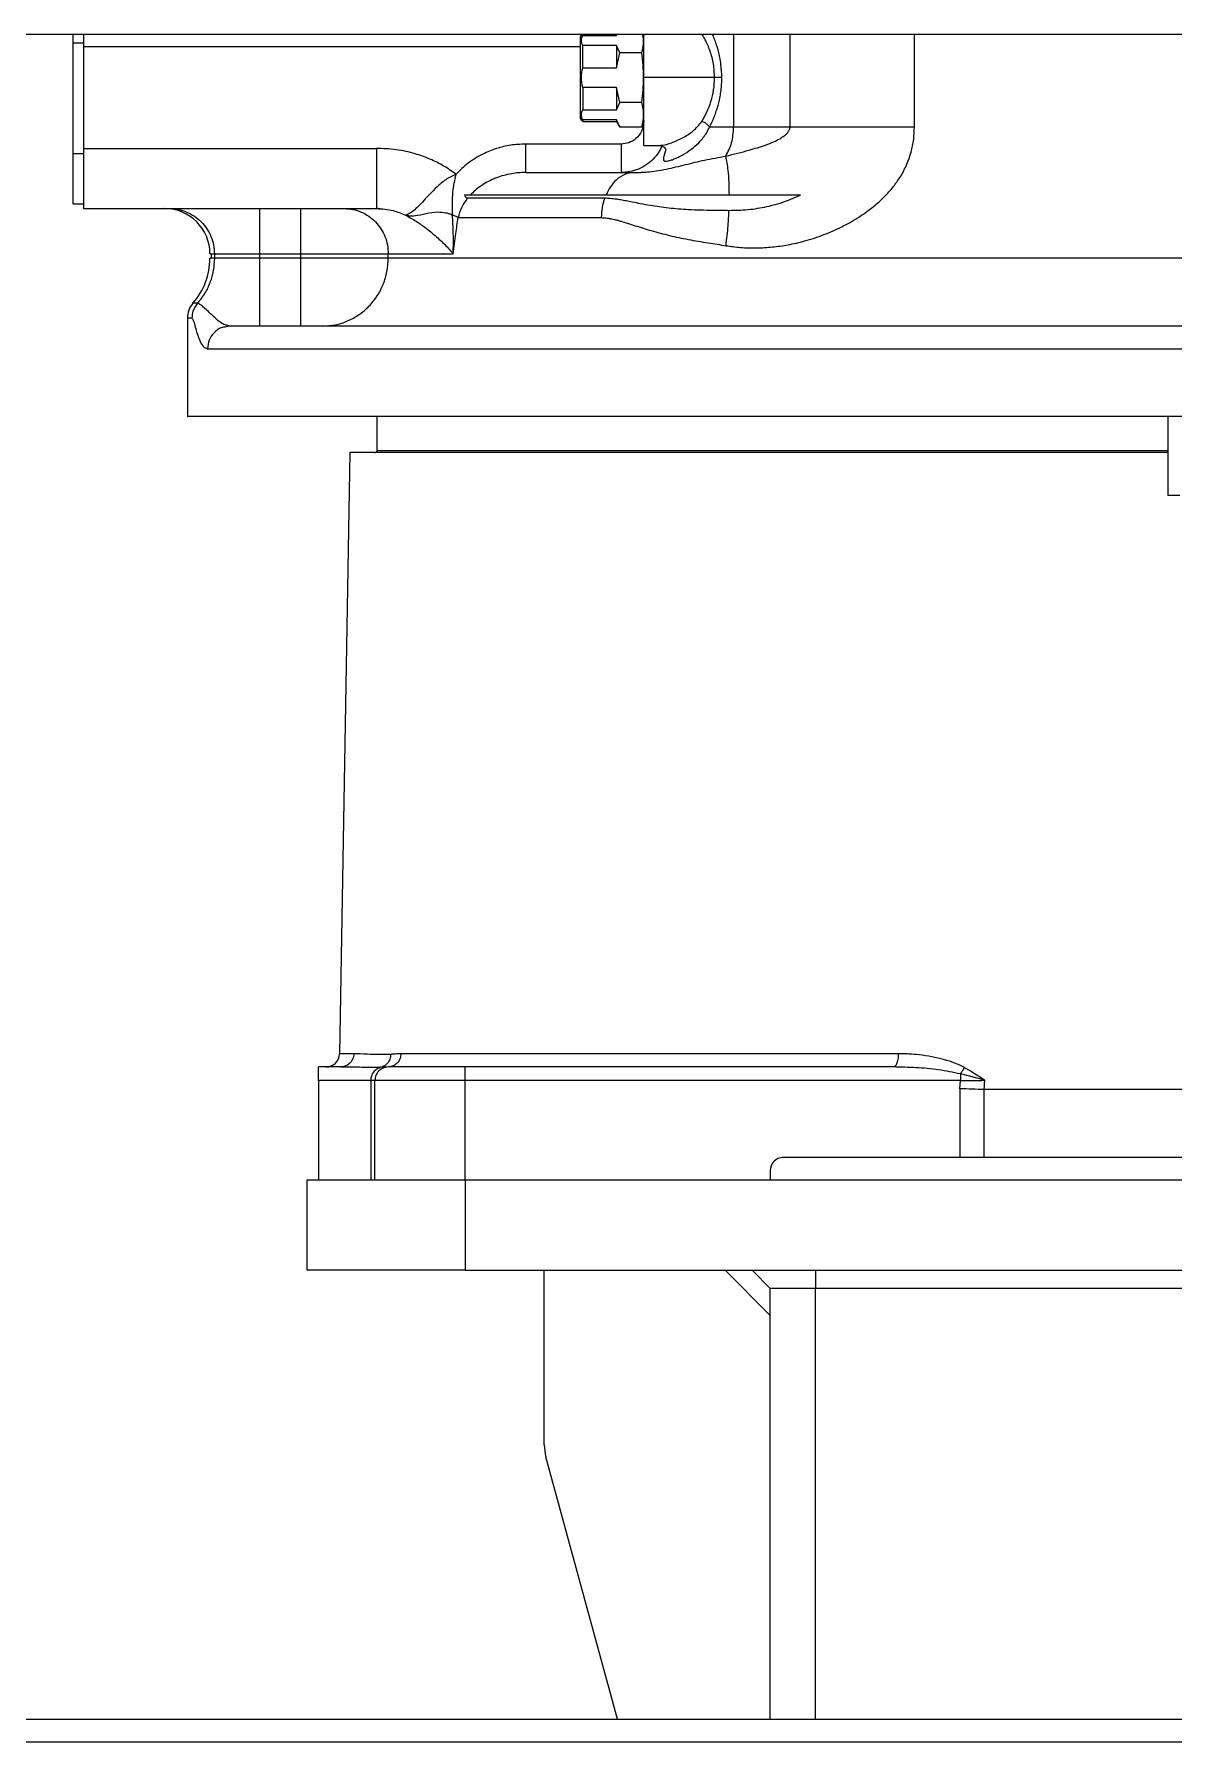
# Model space of a CAD drawing. Header units: millimetres. Extents: x 169 to 14583, y -399 to 10804.
# Drawn here: x 8988.1 to 9240.3, y 1501.8 to 1879.8 of the extents above; entities that cross this region are included whole.
import ezdxf

# ---------------------------------------------------------------- set-up
doc = ezdxf.new("R2010")
doc.units = ezdxf.units.MM
doc.header["$LTSCALE"] = 35

msp = doc.modelspace()

# ---------------------------------------------------------------- linework, layer by layer
at = {"color": 7, "linetype": 'Continuous', "lineweight": 18}
for p, q in [((8641.279, 1879.779), (9461.279, 1879.779)), ((8996.667, 1877.755), (8996.667, 1879.779)), ((9108.967, 1879.409), (9109.337, 1879.779)), ((9109.47, 1879.725), (9108.967, 1879.231)), ((9109.467, 1879.483), (9109.467, 1879.69)), ((9109.467, 1879.483), (9116.967, 1879.483)), ((9116.967, 1879.483), (9117.094, 1879.779)), ((9122.967, 1879.378), (9122.858, 1879.779)), ((9122.908, 1879.779), (9122.967, 1879.559)), ((9142.873, 1879.779), (9142.873, 1859.159)), ((9155.357, 1859.159), (9155.357, 1879.779)), ((9182.884, 1859.159), (9182.884, 1879.779)), ((8998.967, 1877.755), (8996.667, 1877.755)), ((8996.667, 1853.277), (8996.667, 1877.755)), ((8998.967, 1877.018), (8998.967, 1854.5)), ((8998.967, 1877.018), (9108.967, 1877.018)), ((9116.967, 1877.289), (9109.467, 1877.289)), ((9117.671, 1875.644), (9116.967, 1877.289)), ((9116.967, 1872.353), (9117.671, 1875.644)), ((9122.547, 1875.644), (9117.671, 1875.644)), ((9109.467, 1872.353), (9116.967, 1872.353)), ((9116.967, 1867.965), (9109.467, 1867.965)), ((9117.671, 1864.674), (9116.967, 1867.965)), ((9138.667, 1870.159), (9122.967, 1870.159)), ((9116.967, 1863.029), (9117.671, 1864.674)), ((9122.547, 1864.674), (9117.671, 1864.674)), ((9108.967, 1861.087), (9109.47, 1860.593)), ((9109.467, 1860.409), (9108.967, 1860.909)), ((9109.467, 1863.029), (9116.967, 1863.029)), ((9109.467, 1860.835), (9109.467, 1860.628)), ((9116.967, 1860.835), (9109.467, 1860.835)), ((9109.467, 1860.409), (9116.967, 1860.409)), ((9117.671, 1859.189), (9116.967, 1860.835)), ((9116.967, 1860.835), (9116.967, 1860.459)), ((9116.967, 1860.409), (9117.676, 1859.182)), ((9122.967, 1860.759), (9122.547, 1859.189)), ((9122.709, 1860.319), (9122.547, 1859.189)), ((9122.792, 1860.297), (9122.967, 1860.94)), ((9122.547, 1859.189), (9117.671, 1859.189)), ((9142.873, 1859.159), (9137.516, 1859.159)), ((9155.357, 1859.159), (9142.873, 1859.159)), ((8998.967, 1853.277), (8996.667, 1853.277)), ((8998.967, 1854.5), (9063.798, 1854.5)), ((9117.967, 1855.453), (9096.826, 1855.453)), ((9122.967, 1855.159), (9126.662, 1855.159)), ((8998.967, 1842.159), (8996.667, 1842.159)), ((8998.967, 1841.159), (9063.798, 1841.159)), ((9063.798, 1841.394), (9063.798, 1841.159)), ((9027.222, 1831.159), (9027.222, 1830.159)), ((9027.948, 1831.159), (9027.948, 1830.159)), ((9037.904, 1831.159), (9047.006, 1831.159)), ((9037.904, 1831.159), (9037.904, 1830.159)), ((9047.006, 1830.159), (9037.904, 1830.159)), ((9047.006, 1831.159), (9047.006, 1830.159)), ((9066.431, 1830.159), (9066.431, 1831.159)), ((9021.967, 1816.93), (9021.967, 1795.159)), ((9031.357, 1815.159), (9030.488, 1814.983)), ((9031.357, 1815.159), (9030.769, 1815.339)), ((9063.967, 1787.559), (9063.967, 1795.159)), ((9238.967, 1795.159), (9238.967, 1777.659)), ((9057.967, 1787.159), (9055.645, 1654.107)), ((9055.875, 1651.159), (9050.967, 1651.159)), ((9062.557, 1648.159), (9050.967, 1648.159)), ((9050.967, 1648.159), (9050.967, 1626.159)), ((9056.045, 1651.156), (9055.875, 1651.159)), ((9062.557, 1648.159), (9062.557, 1626.159)), ((9063.467, 1626.159), (9063.467, 1648.159)), ((9066.465, 1651.159), (9064.788, 1651.085)), ((9178.225, 1651.159), (9083.467, 1651.159)), ((9083.467, 1626.159), (9083.467, 1648.159)), ((9193.057, 1648.159), (9083.467, 1648.159)), ((9192.939, 1646.333), (9193.057, 1648.159)), ((9198.457, 1648.211), (9193.057, 1649.625)), ((9192.939, 1646.333), (9192.939, 1631.159)), ((9192.939, 1631.159), (9153.967, 1631.159)), ((9048.467, 1606.159), (9048.467, 1626.159)), ((9048.467, 1626.159), (9083.467, 1626.159)), ((9083.467, 1626.159), (9083.467, 1606.159)), ((9083.467, 1626.159), (9418.467, 1626.159)), ((9150.967, 1628.159), (9150.967, 1626.159)), ((9083.467, 1606.159), (9048.467, 1606.159)), ((9083.467, 1606.159), (9418.467, 1606.159)), ((9100.967, 1567.498), (9100.967, 1606.159)), ((9140.967, 1606.159), (9150.967, 1596.159)), ((9146.967, 1606.159), (9150.967, 1602.159)), ((9160.967, 1606.159), (9160.967, 1602.159)), ((9160.967, 1602.159), (9150.967, 1602.159)), ((9150.967, 1506.779), (9150.967, 1602.159)), ((9243.467, 1602.159), (9160.967, 1602.159)), ((9160.967, 1506.779), (9160.967, 1602.159)), ((9117.162, 1506.779), (9101.32, 1564.867)), ((8641.279, 1506.779), (9461.279, 1506.779)), ((8641.279, 1501.779), (9461.279, 1501.779))]:
    msp.add_line(p, q, dxfattribs=at)
at = {"color": 7, "linetype": 'Continuous', "lineweight": 18, "flags": 128}
msp.add_lwpolyline([(9198.325, 1631.159), (9198.328, 1639.559), (9198.33, 1646.159)], dxfattribs=at)
at = {"color": 7, "linetype": 'Continuous', "lineweight": 18}
for centre, radius, start, end in [((9016.967, 1831.159), 10, 0, 90), ((9011.967, 1830.159), 15, 318.59038, 0), ((9026.967, 1816.93), 5, 138.59038, 180), ((9052.645, 1654.159), 3, 270, 358.99194), ((9110.967, 1567.498), 10, 180, 195.25512)]:
    msp.add_arc(centre, radius, start, end, dxfattribs=at)
for points, knots in [([(8998.967, 1879.779), (8998.967, 1879.575), (8998.967, 1878.751), (8998.967, 1877.762), (8998.967, 1877.018)], [0, 0, 0, 0, 0.2482465, 1, 1, 1, 1]), ([(9108.967, 1861.088), (9108.967, 1861.242), (9108.967, 1861.552), (9108.967, 1862.425), (9108.967, 1863.575), (9108.967, 1864.984), (9108.967, 1866.6), (9108.967, 1868.346), (9108.967, 1870.159), (9108.967, 1871.972), (9108.967, 1873.717), (9108.967, 1875.333), (9108.967, 1876.742), (9108.967, 1877.893), (9108.967, 1878.766), (9108.967, 1879.076), (9108.967, 1879.23)], [0, 0, 0, 0, 0.0715857, 0.143333, 0.2143953, 0.2854158, 0.3572025, 0.4289483, 0.5000121, 0.5710326, 0.6428193, 0.7145651, 0.7856288, 0.8566528, 0.9284031, 1, 1, 1, 1]), ([(9109.467, 1877.289), (9109.342, 1877.655), (9109.093, 1878.386), (9109.342, 1879.117), (9109.467, 1879.483)], [0, 0, 0, 0, 0.4999812, 1, 1, 1, 1]), ([(9122.547, 1875.644), (9122.762, 1876.557), (9123.087, 1877.936), (9122.826, 1879.314), (9122.738, 1879.779)], [0, 0, 0, 0, 0.6628785, 1, 1, 1, 1]), ([(9122.967, 1870.159), (9122.967, 1871.137), (9122.967, 1873.102), (9122.967, 1875.919), (9122.967, 1878.205), (9122.967, 1879.364), (9122.967, 1879.779)], [0, 0, 0, 0, 0.2790132, 0.5608462, 0.8426391, 1, 1, 1, 1]), ([(9138.667, 1870.159), (9138.614, 1871.178), (9138.509, 1873.221), (9137.71, 1876.067), (9136.786, 1878.284), (9136.09, 1879.382), (9135.838, 1879.779)], [0, 0, 0, 0, 0.2782493, 0.558113, 0.8401928, 1, 1, 1, 1]), ([(9140.257, 1870.159), (9140.223, 1871.138), (9140.17, 1872.651), (9139.843, 1874.598), (9139.54, 1875.925), (9139.205, 1877.107), (9138.834, 1878.203), (9138.487, 1879.111), (9138.251, 1879.623), (9138.179, 1879.779)], [0, 0, 0, 0, 0.2801909, 0.4328458, 0.5776742, 0.6875739, 0.8089952, 0.9418572, 1, 1, 1, 1]), ([(9109.467, 1872.353), (9109.467, 1873.391), (9109.467, 1875.248), (9109.467, 1876.665), (9109.467, 1877.289)], [0, 0, 0, 0, 0.5595656, 1, 1, 1, 1]), ([(9116.967, 1877.289), (9116.967, 1876.479), (9116.967, 1875.032), (9116.967, 1873.172), (9116.967, 1872.353)], [0, 0, 0, 0, 0.55956562, 1, 1, 1, 1]), ([(9122.547, 1864.674), (9122.743, 1866.503), (9123.137, 1870.159), (9122.743, 1873.816), (9122.547, 1875.644)], [0, 0, 0, 0, 0.5000602, 1, 1, 1, 1]), ([(9109.467, 1867.965), (9109.342, 1868.696), (9109.093, 1870.159), (9109.342, 1871.621), (9109.467, 1872.353)], [0, 0, 0, 0, 0.5000117, 1, 1, 1, 1]), ([(9109.467, 1867.965), (9109.467, 1866.926), (9109.467, 1865.07), (9109.467, 1863.653), (9109.467, 1863.029)], [0, 0, 0, 0, 0.5595656, 1, 1, 1, 1]), ([(9116.967, 1867.965), (9116.967, 1866.926), (9116.967, 1865.07), (9116.967, 1863.653), (9116.967, 1863.029)], [0, 0, 0, 0, 0.5595656, 1, 1, 1, 1]), ([(9122.967, 1855.159), (9122.967, 1855.214), (9122.967, 1855.326), (9122.967, 1856.233), (9122.967, 1857.608), (9122.967, 1859.485), (9122.967, 1861.767), (9122.967, 1864.387), (9122.967, 1867.218), (9122.967, 1869.182), (9122.967, 1870.159)], [0, 0, 0, 0, 0.1243632, 0.2499968, 0.3756035, 0.4999962, 0.6243631, 0.7499574, 0.8755713, 1, 1, 1, 1]), ([(9135.834, 1860.453), (9136.219, 1861.122), (9136.986, 1862.457), (9137.896, 1864.831), (9138.54, 1867.42), (9138.625, 1869.248), (9138.667, 1870.159)], [0, 0, 0, 0, 0.252388, 0.5031335, 0.7521542, 1, 1, 1, 1]), ([(9137.516, 1859.159), (9137.695, 1859.511), (9138.04, 1860.187), (9138.52, 1861.294), (9138.929, 1862.379), (9139.285, 1863.479), (9139.603, 1864.642), (9139.882, 1865.942), (9140.099, 1867.346), (9140.231, 1868.754), (9140.249, 1869.691), (9140.257, 1870.159)], [0, 0, 0, 0, 0.1175268, 0.225778, 0.3405933, 0.4346335, 0.5326672, 0.6531722, 0.771264, 0.8859615, 1, 1, 1, 1]), ([(9140.257, 1870.159), (9140.142, 1870.159), (9139.91, 1870.159), (9139.371, 1870.159), (9138.931, 1870.159), (9138.667, 1870.159)], [0, 0, 0, 0, 0.2827061, 0.568609, 1, 1, 1, 1]), ([(9109.467, 1860.835), (9109.342, 1861.2), (9109.093, 1861.932), (9109.342, 1862.663), (9109.467, 1863.029)], [0, 0, 0, 0, 0.4999818, 1, 1, 1, 1]), ([(9122.967, 1860.453), (9122.875, 1859.726), (9122.692, 1858.277), (9121.37, 1856.63), (9119.716, 1855.632), (9118.549, 1855.513), (9117.967, 1855.453)], [0, 0, 0, 0, 0.2818329, 0.5620832, 0.7814777, 1, 1, 1, 1]), ([(9126.662, 1855.181), (9126.806, 1855.182), (9127.395, 1855.185), (9129.136, 1855.684), (9131.52, 1856.738), (9133.973, 1858.195), (9135.219, 1859.707), (9135.834, 1860.453)], [0, 0, 0, 0, 0.0753455, 0.3086315, 0.5425069, 0.774293, 1, 1, 1, 1]), ([(9137.516, 1859.159), (9137.402, 1859.331), (9137.183, 1859.663), (9136.694, 1860.049), (9136.237, 1860.308), (9135.963, 1860.407), (9135.834, 1860.453)], [0, 0, 0, 0, 0.3163875, 0.6098667, 0.8167492, 1, 1, 1, 1]), ([(9127.882, 1854.237), (9127.784, 1853.905), (9127.584, 1853.228), (9127.358, 1852.503), (9127.298, 1852.008), (9127.437, 1851.739), (9127.765, 1851.637), (9128.32, 1851.685), (9129.074, 1851.893), (9129.968, 1852.233), (9130.942, 1852.688), (9132.274, 1853.429), (9133.871, 1854.534), (9135.329, 1855.878), (9136.344, 1857.104), (9137.019, 1858.102), (9137.354, 1858.815), (9137.516, 1859.159)], [0, 0, 0, 0, 0.0693021, 0.1409909, 0.206303, 0.2606994, 0.3140498, 0.369742, 0.4345761, 0.4907396, 0.5517925, 0.6179846, 0.7318753, 0.8379414, 0.8957723, 0.949672, 1, 1, 1, 1]), ([(9141.148, 1852.785), (9142.015, 1853), (9143.755, 1853.431), (9146.082, 1854.04), (9148.147, 1854.629), (9149.979, 1855.234), (9151.623, 1855.867), (9153, 1856.544), (9154.035, 1857.247), (9154.693, 1857.799), (9155.043, 1858.251), (9155.199, 1858.523), (9155.329, 1858.816), (9155.348, 1859.055), (9155.357, 1859.159)], [0, 0, 0, 0, 0.16814116, 0.33721023, 0.46169392, 0.58206039, 0.70737073, 0.79852848, 0.86979033, 0.9345086, 0.95123733, 0.96522332, 0.98497615, 1, 1, 1, 1]), ([(9141.189, 1832.953), (9142.243, 1832.81), (9144.458, 1832.507), (9147.891, 1832.423), (9151.417, 1832.621), (9154.998, 1833.128), (9158.822, 1833.998), (9162.826, 1835.308), (9166.777, 1837.047), (9170.335, 1839.052), (9173.398, 1841.207), (9175.923, 1843.407), (9177.944, 1845.596), (9179.52, 1847.749), (9180.617, 1849.673), (9181.38, 1851.36), (9181.926, 1852.862), (9182.407, 1854.605), (9182.799, 1856.711), (9182.854, 1858.304), (9182.884, 1859.159)], [0, 0, 0, 0, 0.06428389, 0.13511222, 0.20422037, 0.27151052, 0.34403726, 0.42704945, 0.50640661, 0.58030902, 0.64677459, 0.70471609, 0.75523012, 0.80052549, 0.84082586, 0.86724687, 0.89367514, 0.92084655, 0.9575597, 1, 1, 1, 1]), ([(9182.884, 1859.159), (9179.904, 1859.159), (9173.988, 1859.159), (9166.539, 1859.159), (9160.307, 1859.159), (9156.994, 1859.159), (9155.357, 1859.159)], [0, 0, 0, 0, 0.2868932, 0.5696712, 0.7874042, 1, 1, 1, 1]), ([(8996.667, 1842.159), (8996.667, 1842.197), (8996.667, 1842.275), (8996.667, 1842.904), (8996.667, 1843.871), (8996.667, 1845.206), (8996.667, 1846.856), (8996.667, 1848.793), (8996.667, 1850.938), (8996.667, 1852.499), (8996.667, 1853.277)], [0, 0, 0, 0, 0.1245442, 0.2499962, 0.3754106, 0.4999963, 0.6245313, 0.749952, 0.8753782, 1, 1, 1, 1]), ([(8998.967, 1854.5), (8998.967, 1853.111), (8998.967, 1850.332), (8998.967, 1846.765), (8998.967, 1844.111), (8998.967, 1842.375), (8998.967, 1841.351), (8998.967, 1841.223), (8998.967, 1841.159)], [0, 0, 0, 0, 0.1865884, 0.3731768, 0.5597652, 0.7065102, 0.8532551, 1, 1, 1, 1]), ([(9081.434, 1848.761), (9080.538, 1849.396), (9078.724, 1850.682), (9075.66, 1852.195), (9072.149, 1853.449), (9068.159, 1854.327), (9065.267, 1854.442), (9063.798, 1854.5)], [0, 0, 0, 0, 0.1757015, 0.3557509, 0.5425079, 0.7676891, 1, 1, 1, 1]), ([(9063.798, 1854.5), (9063.798, 1853.161), (9063.798, 1850.414), (9063.798, 1846.815), (9063.798, 1844.075), (9063.798, 1842.354), (9063.798, 1841.521), (9063.798, 1841.413), (9063.798, 1841.394)], [0, 0, 0, 0, 0.2017523, 0.4140281, 0.6308739, 0.8002228, 0.9650365, 1, 1, 1, 1]), ([(9096.826, 1855.453), (9095.727, 1855.402), (9093.539, 1855.3), (9090.334, 1854.51), (9087.134, 1853.212), (9084.053, 1851.343), (9082.295, 1849.61), (9081.434, 1848.761)], [0, 0, 0, 0, 0.1896284, 0.3775671, 0.5674234, 0.7880004, 1, 1, 1, 1]), ([(9096.826, 1855.453), (9096.826, 1854.593), (9096.826, 1852.872), (9096.826, 1850.714), (9096.826, 1849.398), (9096.826, 1849.239), (9096.826, 1849.159)], [0, 0, 0, 0, 0.2794808, 0.5589617, 0.7794808, 1, 1, 1, 1]), ([(9117.967, 1855.453), (9117.967, 1854.931), (9117.967, 1853.831), (9117.967, 1852.11), (9117.967, 1850.54), (9117.967, 1849.525), (9117.967, 1849.388), (9117.967, 1849.348)], [0, 0, 0, 0, 0.1947002, 0.4101135, 0.635185, 0.8928644, 1, 1, 1, 1]), ([(9127.047, 1855.035), (9126.809, 1854.547), (9126.285, 1853.47), (9125.078, 1852.046), (9123.56, 1850.789), (9121.818, 1849.865), (9119.931, 1849.271), (9118.622, 1849.196), (9117.967, 1849.159)], [0, 0, 0, 0, 0.1420628, 0.3136503, 0.4852377, 0.6568251, 0.8284126, 1, 1, 1, 1]), ([(9120.889, 1849.159), (9121.131, 1849.16), (9121.644, 1849.162), (9122.59, 1849.193), (9123.947, 1849.281), (9125.769, 1849.493), (9128.664, 1850.011), (9132.255, 1850.89), (9136.559, 1851.967), (9139.573, 1852.504), (9141.148, 1852.785)], [0, 0, 0, 0, 0.0457114, 0.0973118, 0.1570988, 0.2563135, 0.3631106, 0.5703681, 0.7755128, 1, 1, 1, 1]), ([(9126.629, 1855.159), (9126.73, 1855.15), (9126.917, 1855.135), (9127.477, 1854.81), (9127.745, 1854.404), (9127.82, 1854.26), (9127.829, 1854.233), (9127.836, 1854.253), (9127.837, 1854.254)], [0, 0, 0, 0, 0.3288175, 0.6087196, 0.8163283, 0.8917143, 0.9958806, 1, 1, 1, 1]), ([(9141.934, 1844.159), (9141.919, 1845.135), (9141.89, 1847.077), (9141.662, 1850.116), (9141.341, 1851.78), (9141.148, 1852.785)], [0, 0, 0, 0, 0.2860479, 0.5692594, 1, 1, 1, 1]), ([(9081.434, 1848.761), (9080.651, 1848.385), (9079.084, 1847.631), (9077.229, 1846.002), (9075.647, 1844.398), (9074.284, 1842.908), (9073.079, 1841.64), (9072.011, 1840.658), (9071.062, 1839.969), (9070.523, 1839.813), (9070.253, 1839.734)], [0, 0, 0, 0, 0.1246926, 0.2496224, 0.3746543, 0.4997181, 0.6247892, 0.7498607, 0.874931, 1, 1, 1, 1]), ([(9080.652, 1839.729), (9080.615, 1841.448), (9080.548, 1844.519), (9081.163, 1847.465), (9081.434, 1848.761)], [0, 0, 0, 0, 0.5599173, 1, 1, 1, 1]), ([(9096.826, 1849.159), (9096.424, 1849.151), (9095.524, 1849.133), (9094.026, 1848.962), (9092.433, 1848.642), (9091.017, 1848.215), (9089.638, 1847.689), (9088.297, 1847.041), (9086.441, 1845.923), (9085.313, 1844.86), (9084.568, 1844.159)], [0, 0, 0, 0, 0.0865458, 0.1940321, 0.3262996, 0.4404138, 0.5180955, 0.6519155, 0.7701246, 1, 1, 1, 1]), ([(9096.826, 1849.159), (9098.795, 1849.159), (9102.734, 1849.159), (9108.899, 1849.159), (9114.941, 1849.159), (9118.906, 1849.159), (9120.889, 1849.159)], [0, 0, 0, 0, 0.280026, 0.5599919, 0.7799786, 1, 1, 1, 1]), ([(9120.889, 1849.159), (9120.193, 1849.078), (9118.776, 1848.915), (9116.969, 1847.685), (9115.55, 1846.063), (9114.934, 1844.786), (9114.631, 1844.159)], [0, 0, 0, 0, 0.2757315, 0.5610422, 0.7842685, 1, 1, 1, 1]), ([(9037.904, 1841.159), (9037.904, 1841.076), (9037.904, 1840.909), (9037.904, 1839.598), (9037.904, 1837.513), (9037.904, 1834.613), (9037.904, 1832.31), (9037.904, 1831.159)], [0, 0, 0, 0, 0.1867813, 0.3735626, 0.5603439, 0.780172, 1, 1, 1, 1]), ([(9063.798, 1841.37), (9063.996, 1841.314), (9064.385, 1841.204), (9064.752, 1841.146), (9064.933, 1841.117)], [0, 0, 0, 0, 0.5072768, 1, 1, 1, 1]), ([(9063.798, 1841.159), (9065.057, 1841.101), (9067.225, 1841.001), (9069.359, 1840.108), (9070.253, 1839.734)], [0, 0, 0, 0, 0.58081544, 1, 1, 1, 1]), ([(9084.009, 1843.518), (9083.497, 1842.818), (9082.526, 1841.49), (9082.086, 1839.907), (9081.878, 1839.159)], [0, 0, 0, 0, 0.5275145, 1, 1, 1, 1]), ([(9083.294, 1844.159), (9083.341, 1844.06), (9083.433, 1843.867), (9083.668, 1843.583), (9083.871, 1843.544), (9084.009, 1843.518)], [0, 0, 0, 0, 0.2472341, 0.4867212, 1, 1, 1, 1]), ([(9157.675, 1844.159), (9153.323, 1844.159), (9144.62, 1844.159), (9132.414, 1844.159), (9120.935, 1844.159), (9110.135, 1844.159), (9100.147, 1844.159), (9090.992, 1844.159), (9085.86, 1844.159), (9083.294, 1844.159)], [0, 0, 0, 0, 0.1400016, 0.2800032, 0.4200049, 0.5600065, 0.706671, 0.8533355, 1, 1, 1, 1]), ([(9084.009, 1843.518), (9086.381, 1843.518), (9091.123, 1843.518), (9098.872, 1843.518), (9106.614, 1843.518), (9111.795, 1843.518), (9114.385, 1843.518)], [0, 0, 0, 0, 0.27998832, 0.55997664, 0.77998832, 1, 1, 1, 1]), ([(9114.385, 1843.518), (9114.577, 1843.515), (9114.972, 1843.51), (9115.587, 1843.468), (9116.243, 1843.403), (9117.02, 1843.3), (9117.966, 1843.145), (9119.15, 1842.924), (9120.578, 1842.636), (9122.354, 1842.278), (9124.332, 1841.914), (9126.433, 1841.584), (9128.498, 1841.327), (9130.661, 1841.122), (9132.977, 1840.973), (9135.601, 1840.87), (9138.576, 1840.818), (9140.737, 1840.791), (9141.863, 1840.777)], [0, 0, 0, 0, 0.0227237, 0.0469579, 0.0727202, 0.100025, 0.1382056, 0.1834386, 0.2377244, 0.3030106, 0.3862893, 0.4603084, 0.5357385, 0.611575, 0.6929798, 0.7814219, 0.8860935, 1, 1, 1, 1]), ([(9141.863, 1840.777), (9143.259, 1840.801), (9146.027, 1840.848), (9150.137, 1841.539), (9154.041, 1842.58), (9156.492, 1843.645), (9157.675, 1844.159)], [0, 0, 0, 0, 0.2660635, 0.5273349, 0.7718857, 1, 1, 1, 1]), ([(9070.253, 1839.734), (9070.628, 1839.665), (9071.133, 1839.572), (9071.845, 1839.568), (9072.915, 1839.644), (9074.661, 1840.076), (9077.004, 1840.513), (9078.609, 1840.37), (9079.396, 1840.197), (9079.921, 1840.057), (9080.398, 1839.843), (9080.652, 1839.729)], [0, 0, 0, 0, 0.1250487, 0.1685772, 0.2501629, 0.5002186, 0.7499904, 0.8750618, 0.8824256, 0.9375472, 1, 1, 1, 1]), ([(9070.253, 1839.734), (9071.06, 1839.285), (9072.771, 1838.332), (9074.885, 1836.788), (9077.001, 1835.058), (9079.025, 1833.169), (9080.22, 1831.834), (9080.824, 1831.159)], [0, 0, 0, 0, 0.1583577, 0.3357873, 0.5262473, 0.7606206, 1, 1, 1, 1]), ([(9081.878, 1839.159), (9081.692, 1839.269), (9081.36, 1839.465), (9080.869, 1839.648), (9080.652, 1839.729)], [0, 0, 0, 0, 0.56, 1, 1, 1, 1]), ([(9080.824, 1831.159), (9080.843, 1832.659), (9080.88, 1835.521), (9080.726, 1838.372), (9080.652, 1839.729)], [0, 0, 0, 0, 0.5240057, 1, 1, 1, 1]), ([(9080.824, 1831.159), (9081.019, 1832.653), (9081.366, 1835.32), (9081.722, 1837.986), (9081.878, 1839.159)], [0, 0, 0, 0, 0.5600021, 1, 1, 1, 1]), ([(9113.663, 1839.159), (9113.802, 1839.157), (9114.099, 1839.152), (9114.598, 1839.111), (9115.208, 1839.031), (9115.868, 1838.908), (9116.561, 1838.751), (9117.249, 1838.572), (9118.191, 1838.304), (9119.468, 1837.908), (9121.666, 1837.196), (9124.739, 1836.228), (9128.659, 1835.188), (9132.882, 1834.301), (9137.059, 1833.602), (9139.88, 1833.159), (9141.189, 1832.953)], [0, 0, 0, 0, 0.0163165, 0.03481, 0.0584209, 0.087534, 0.111798, 0.1390935, 0.1676411, 0.2213619, 0.2869765, 0.4200475, 0.5680826, 0.7158222, 0.8681495, 1, 1, 1, 1]), ([(9141.189, 1832.953), (9141.363, 1834.445), (9141.67, 1837.084), (9141.804, 1839.658), (9141.863, 1840.777)], [0, 0, 0, 0, 0.5654288, 1, 1, 1, 1]), ([(9027.948, 1830.159), (9027.901, 1829.255), (9027.808, 1827.448), (9027.059, 1824.866), (9025.914, 1822.396), (9024.796, 1820.976), (9024.214, 1820.237)], [0, 0, 0, 0, 0.2500008, 0.5000017, 0.7398933, 1, 1, 1, 1]), ([(9027.089, 1831.159), (9027.053, 1831.159), (9026.9, 1831.159), (9027.494, 1831.159), (9027.948, 1831.159)], [0, 0, 0, 0, 0.237352, 1, 1, 1, 1]), ([(9027.948, 1830.159), (9027.527, 1830.159), (9026.94, 1830.159), (9027.055, 1830.159), (9027.088, 1830.159)], [0, 0, 0, 0, 0.7166256, 1, 1, 1, 1]), ([(9037.904, 1830.159), (9037.904, 1828.693), (9037.904, 1825.761), (9037.904, 1821.739), (9037.904, 1818.665), (9037.904, 1816.614), (9037.904, 1815.39), (9037.904, 1815.236), (9037.904, 1815.159)], [0, 0, 0, 0, 0.1865539, 0.3731079, 0.5596618, 0.7064412, 0.8532206, 1, 1, 1, 1]), ([(9047.006, 1830.159), (9047.006, 1829.244), (9047.006, 1827.36), (9047.006, 1824.564), (9047.006, 1821.875), (9047.006, 1819.477), (9047.006, 1817.526), (9047.006, 1816.142), (9047.006, 1815.308), (9047.006, 1815.208), (9047.006, 1815.159)], [0, 0, 0, 0, 0.116516, 0.2400113, 0.3686408, 0.5, 0.6313592, 0.7599887, 0.883484, 1, 1, 1, 1]), ([(9066.431, 1830.159), (9066.133, 1830.159), (9065.524, 1830.159), (9063.969, 1830.159), (9061.929, 1830.159), (9059.411, 1830.159), (9056.531, 1830.159), (9053.417, 1830.159), (9050.215, 1830.159), (9048.061, 1830.159), (9047.006, 1830.159)], [0, 0, 0, 0, 0.11892386, 0.24290729, 0.37050903, 0.5, 0.62949097, 0.75709271, 0.88107614, 1, 1, 1, 1]), ([(9440.863, 1830.159), (9440.894, 1830.159), (9441.047, 1830.159), (9440.234, 1830.159), (9438.389, 1830.159), (9435.379, 1830.159), (9431.333, 1830.159), (9426.244, 1830.159), (9420.148, 1830.159), (9413.08, 1830.159), (9405.08, 1830.159), (9396.194, 1830.159), (9386.473, 1830.159), (9375.973, 1830.159), (9364.754, 1830.159), (9352.882, 1830.159), (9340.423, 1830.159), (9327.451, 1830.159), (9314.038, 1830.159), (9300.263, 1830.159), (9286.205, 1830.159), (9271.944, 1830.159), (9257.562, 1830.159), (9243.143, 1830.159), (9228.768, 1830.159), (9214.522, 1830.159), (9200.484, 1830.159), (9186.737, 1830.159), (9173.359, 1830.159), (9160.427, 1830.159), (9148.016, 1830.159), (9136.197, 1830.159), (9125.037, 1830.159), (9114.601, 1830.159), (9104.949, 1830.159), (9096.137, 1830.159), (9088.215, 1830.159), (9081.224, 1830.159), (9075.229, 1830.159), (9070.168, 1830.159), (9067.677, 1830.159), (9066.431, 1830.159)], [0, 0, 0, 0, 0.0066714, 0.0328117, 0.0589519, 0.0850921, 0.1112323, 0.1373726, 0.1635128, 0.189653, 0.2157932, 0.2419335, 0.2680737, 0.2942139, 0.3203541, 0.3464944, 0.3726346, 0.3987748, 0.424915, 0.4510553, 0.4771955, 0.5033357, 0.5294759, 0.5556162, 0.5817564, 0.6078966, 0.6340368, 0.6601771, 0.6863173, 0.7124575, 0.7385977, 0.764738, 0.7908782, 0.8170184, 0.8431586, 0.8692989, 0.8954391, 0.9215793, 0.9477195, 0.9738598, 1, 1, 1, 1]), ([(9024.214, 1820.237), (9023.807, 1819.657), (9023.104, 1818.654), (9023.009, 1817.441), (9022.969, 1816.93)], [0, 0, 0, 0, 0.5792864, 1, 1, 1, 1]), ([(9024.214, 1820.237), (9023.765, 1820.237), (9023.164, 1820.237), (9023.306, 1820.237), (9023.342, 1820.237)], [0, 0, 0, 0, 0.7461355, 1, 1, 1, 1]), ([(9030.769, 1815.339), (9030.463, 1815.407), (9029.702, 1815.575), (9028.472, 1816.613), (9027.208, 1817.788), (9026.134, 1818.822), (9025.266, 1819.593), (9024.57, 1820.133), (9024.331, 1820.203), (9024.214, 1820.237)], [0, 0, 0, 0, 0.1253919, 0.3121499, 0.4864413, 0.6173341, 0.7444157, 0.8747127, 1, 1, 1, 1]), ([(9022.969, 1816.93), (9022.539, 1816.93), (9021.94, 1816.93), (9022.057, 1816.93), (9022.09, 1816.93)], [0, 0, 0, 0, 0.71819506, 1, 1, 1, 1]), ([(9022.969, 1816.93), (9023.071, 1816.823), (9023.281, 1816.604), (9023.632, 1815.284), (9024.028, 1813.831), (9024.581, 1812.136), (9025.348, 1810.54), (9026.084, 1810.287), (9026.455, 1810.159)], [0, 0, 0, 0, 0.1249562, 0.2564687, 0.3944434, 0.5369574, 0.7664931, 1, 1, 1, 1]), ([(9030.488, 1814.983), (9030.146, 1814.934), (9029.166, 1814.796), (9027.814, 1813.764), (9026.675, 1812.128), (9026.528, 1810.815), (9026.455, 1810.159)], [0, 0, 0, 0, 0.1517818, 0.4345212, 0.7172606, 1, 1, 1, 1]), ([(9461.279, 1815.159), (9460.252, 1815.159), (9457.322, 1815.159), (9451.161, 1815.159), (9442.949, 1815.159), (9433.819, 1815.159), (9424.007, 1815.159), (9413.638, 1815.159), (9402.475, 1815.159), (9390.572, 1815.159), (9377.989, 1815.159), (9364.389, 1815.159), (9349.769, 1815.159), (9334.16, 1815.159), (9318.069, 1815.159), (9301.587, 1815.159), (9284.811, 1815.159), (9267.84, 1815.159), (9251.244, 1815.159), (9235.124, 1815.159), (9219.555, 1815.159), (9204.139, 1815.159), (9188.953, 1815.159), (9174.068, 1815.159), (9159.118, 1815.159), (9144.224, 1815.159), (9129.523, 1815.159), (9115.526, 1815.159), (9102.317, 1815.159), (9089.971, 1815.159), (9078.556, 1815.159), (9068.434, 1815.159), (9059.562, 1815.159), (9051.882, 1815.159), (9045.17, 1815.159), (9039.484, 1815.159), (9034.75, 1815.159), (9032.488, 1815.159), (9031.357, 1815.159)], [0, 0, 0, 0, 0.0158565, 0.0452334, 0.0746102, 0.103987, 0.1309169, 0.1578468, 0.1847765, 0.2117064, 0.2386363, 0.265566, 0.2949429, 0.3243198, 0.3536966, 0.3830734, 0.4124504, 0.4418272, 0.471204, 0.4981339, 0.5250637, 0.5519935, 0.5789233, 0.6058532, 0.632783, 0.6621598, 0.6915368, 0.7209136, 0.7502904, 0.7796674, 0.8090442, 0.838421, 0.8653509, 0.8922807, 0.9192105, 0.9461403, 0.9730702, 1, 1, 1, 1]), ([(9026.455, 1810.159), (9027.426, 1810.159), (9029.37, 1810.159), (9033.284, 1810.159), (9037.912, 1810.159), (9043.31, 1810.159), (9049.439, 1810.159), (9056.284, 1810.159), (9063.818, 1810.159), (9072.016, 1810.159), (9080.847, 1810.159), (9090.281, 1810.159), (9100.285, 1810.159), (9110.822, 1810.159), (9121.856, 1810.159), (9133.347, 1810.159), (9145.255, 1810.159), (9157.538, 1810.159), (9170.152, 1810.159), (9183.051, 1810.159), (9196.192, 1810.159), (9209.527, 1810.159), (9223.008, 1810.159), (9236.589, 1810.159), (9250.22, 1810.159), (9263.854, 1810.159), (9277.443, 1810.159), (9290.938, 1810.159), (9304.291, 1810.159), (9317.455, 1810.159), (9330.383, 1810.159), (9343.03, 1810.159), (9355.351, 1810.159), (9367.303, 1810.159), (9378.842, 1810.159), (9389.928, 1810.159), (9400.521, 1810.159), (9410.585, 1810.159), (9420.083, 1810.159), (9428.982, 1810.159), (9437.249, 1810.159), (9444.864, 1810.159), (9451.76, 1810.159), (9457.271, 1810.159), (9460.167, 1810.159), (9461.279, 1810.159)], [0, 0, 0, 0, 0.0234614, 0.0469227, 0.0703841, 0.0938454, 0.1173068, 0.1407681, 0.1642295, 0.1876908, 0.2111522, 0.2346135, 0.2580749, 0.2815362, 0.3049976, 0.3284589, 0.3519203, 0.3753816, 0.398843, 0.4223043, 0.4457657, 0.469227, 0.4926884, 0.5161497, 0.5396111, 0.5630725, 0.5865338, 0.6099952, 0.6334565, 0.6569179, 0.6803792, 0.7038406, 0.7273019, 0.7507633, 0.7742246, 0.797686, 0.8211473, 0.8446087, 0.86807, 0.8915314, 0.9149927, 0.9384541, 0.9619154, 0.9853768, 1, 1, 1, 1]), ([(9461.279, 1795.159), (9460.244, 1795.159), (9457.318, 1795.159), (9451.559, 1795.159), (9444.119, 1795.159), (9435.855, 1795.159), (9426.855, 1795.159), (9417.138, 1795.159), (9406.732, 1795.159), (9395.693, 1795.159), (9384.068, 1795.159), (9371.911, 1795.159), (9359.263, 1795.159), (9346.159, 1795.159), (9332.668, 1795.159), (9318.847, 1795.159), (9304.763, 1795.159), (9290.46, 1795.159), (9275.981, 1795.159), (9261.399, 1795.159), (9246.776, 1795.159), (9232.186, 1795.159), (9217.671, 1795.159), (9203.278, 1795.159), (9189.077, 1795.159), (9175.128, 1795.159), (9161.504, 1795.159), (9148.242, 1795.159), (9135.388, 1795.159), (9123.001, 1795.159), (9111.133, 1795.159), (9099.85, 1795.159), (9089.18, 1795.159), (9079.161, 1795.159), (9069.838, 1795.159), (9061.25, 1795.159), (9053.446, 1795.159), (9046.444, 1795.159), (9040.272, 1795.159), (9034.954, 1795.159), (9030.51, 1795.159), (9026.977, 1795.159), (9024.336, 1795.159), (9022.686, 1795.159), (9021.932, 1795.159), (9022.045, 1795.159), (9022.073, 1795.159)], [0, 0, 0, 0, 0.0127552, 0.036068, 0.0594455, 0.0827579, 0.1060637, 0.1293683, 0.1526811, 0.1760587, 0.1993711, 0.2226769, 0.2459815, 0.2692943, 0.2926719, 0.3159843, 0.3392901, 0.3625947, 0.3859075, 0.4092851, 0.4325975, 0.4559033, 0.4792079, 0.5025207, 0.5258983, 0.5492107, 0.5725165, 0.5958211, 0.6191339, 0.6425115, 0.6658239, 0.6891297, 0.7124343, 0.7357471, 0.7591247, 0.7824371, 0.8057429, 0.8290475, 0.8523603, 0.8757379, 0.8990503, 0.9223561, 0.9456607, 0.9689735, 0.9923511, 1, 1, 1, 1]), ([(9238.967, 1787.159), (9238.255, 1787.159), (9232.831, 1787.159), (9222.751, 1787.159), (9208.827, 1787.159), (9195.134, 1787.159), (9181.74, 1787.159), (9168.966, 1787.159), (9156.853, 1787.159), (9145.429, 1787.159), (9134.509, 1787.159), (9124.145, 1787.159), (9114.19, 1787.159), (9104.736, 1787.159), (9095.885, 1787.159), (9087.866, 1787.159), (9080.723, 1787.159), (9074.495, 1787.159), (9069.315, 1787.159), (9065.149, 1787.159), (9061.948, 1787.159), (9059.667, 1787.159), (9058.233, 1787.159), (9058.056, 1787.159), (9057.967, 1787.159)], [0, 0, 0, 0, 0.0073393, 0.0559305, 0.1045218, 0.153113, 0.2017042, 0.2502954, 0.2961112, 0.3419269, 0.3877426, 0.4335583, 0.479374, 0.5279653, 0.5765565, 0.6251477, 0.6737389, 0.7223302, 0.7709214, 0.8167371, 0.8625528, 0.9083686, 0.9541843, 1, 1, 1, 1]), ([(9238.967, 1787.559), (9238.076, 1787.559), (9232.293, 1787.559), (9221.687, 1787.559), (9207.267, 1787.559), (9193.122, 1787.559), (9179.332, 1787.559), (9165.984, 1787.559), (9153.159, 1787.559), (9140.938, 1787.559), (9129.395, 1787.559), (9118.602, 1787.559), (9108.625, 1787.559), (9099.525, 1787.559), (9091.359, 1787.559), (9084.178, 1787.559), (9078.024, 1787.559), (9072.938, 1787.559), (9068.943, 1787.559), (9066.093, 1787.559), (9064.3, 1787.559), (9064.078, 1787.559), (9063.967, 1787.559)], [0, 0, 0, 0, 0.0094936, 0.0616255, 0.1137574, 0.1658893, 0.2180213, 0.2701532, 0.3222851, 0.374417, 0.4265489, 0.4786808, 0.5308128, 0.5829447, 0.6350766, 0.6872085, 0.7393404, 0.7914723, 0.8436043, 0.8957362, 0.9478681, 1, 1, 1, 1]), ([(9241.641, 1777.659), (9240.874, 1777.659), (9239.338, 1777.659), (9239.091, 1777.659), (9238.967, 1777.659)], [0, 0, 0, 0, 0.49988, 1, 1, 1, 1]), ([(9058.826, 1654.107), (9058.191, 1654.107), (9056.92, 1654.107), (9055.857, 1654.107), (9055.716, 1654.107), (9055.645, 1654.107)], [0, 0, 0, 0, 0.3333334, 0.6666667, 1, 1, 1, 1]), ([(9058.826, 1654.107), (9058.768, 1653.687), (9058.647, 1652.814), (9057.849, 1651.828), (9056.865, 1651.255), (9056.197, 1651.19), (9055.875, 1651.159)], [0, 0, 0, 0, 0.2704818, 0.5623724, 0.7895161, 1, 1, 1, 1]), ([(9066.98, 1653.958), (9066.029, 1653.938), (9064.126, 1653.898), (9061.266, 1653.997), (9059.752, 1654.065), (9058.826, 1654.107)], [0, 0, 0, 0, 0.2798941, 0.5598059, 1, 1, 1, 1]), ([(9066.98, 1653.958), (9066.941, 1653.606), (9066.86, 1652.872), (9066.309, 1651.98), (9065.587, 1651.355), (9065.051, 1651.174), (9064.788, 1651.085)], [0, 0, 0, 0, 0.2653265, 0.5519367, 0.7802987, 1, 1, 1, 1]), ([(9069.255, 1654.107), (9068.815, 1654.078), (9068.032, 1654.028), (9067.3, 1653.98), (9066.98, 1653.958)], [0, 0, 0, 0, 0.5632137, 1, 1, 1, 1]), ([(9179.326, 1654.107), (9179.304, 1653.687), (9179.259, 1652.814), (9178.961, 1651.828), (9178.594, 1651.255), (9178.345, 1651.19), (9178.225, 1651.159)], [0, 0, 0, 0, 0.2704818, 0.5623723, 0.7895161, 1, 1, 1, 1]), ([(9193.933, 1651.039), (9193.902, 1651.056), (9193.478, 1651.286), (9192.679, 1651.691), (9191.498, 1652.15), (9190.389, 1652.522), (9189.266, 1652.844), (9188.072, 1653.142), (9186.27, 1653.517), (9184.133, 1653.841), (9181.946, 1654.035), (9180.416, 1654.095), (9179.617, 1654.103), (9179.326, 1654.107)], [0, 0, 0, 0, 0.0070064, 0.094341, 0.175126, 0.2560252, 0.3250282, 0.4063771, 0.5000603, 0.6911815, 0.8381597, 0.9411008, 1, 1, 1, 1]), ([(9050.967, 1648.159), (9050.967, 1648.252), (9050.967, 1648.455), (9050.967, 1648.81), (9050.967, 1649.184), (9050.967, 1649.521), (9050.967, 1649.888), (9050.967, 1650.263), (9050.967, 1650.711), (9050.967, 1651.086), (9050.967, 1651.134), (9050.967, 1651.159)], [0, 0, 0, 0, 0.0253435, 0.0552256, 0.1088828, 0.1609257, 0.2193632, 0.3282649, 0.4561524, 0.7149673, 1, 1, 1, 1]), ([(9064.788, 1651.085), (9063.153, 1651.079), (9059.935, 1651.068), (9057.328, 1651.127), (9056.045, 1651.156)], [0, 0, 0, 0, 0.5078947, 1, 1, 1, 1]), ([(9063.467, 1648.159), (9063.419, 1648.159), (9063.332, 1648.159), (9062.794, 1648.159), (9062.557, 1648.159)], [0, 0, 0, 0, 0.5598869, 1, 1, 1, 1]), ([(9083.467, 1648.159), (9082.001, 1648.159), (9079.069, 1648.159), (9074.882, 1648.159), (9071.111, 1648.159), (9067.879, 1648.159), (9065.406, 1648.159), (9063.775, 1648.159), (9063.57, 1648.159), (9063.467, 1648.159)], [0, 0, 0, 0, 0.1400121, 0.2800242, 0.4200363, 0.5600485, 0.706699, 0.8533495, 1, 1, 1, 1]), ([(9083.467, 1651.159), (9083.042, 1651.159), (9081.931, 1651.159), (9080.226, 1651.159), (9078.482, 1651.159), (9076.959, 1651.159), (9075.491, 1651.159), (9073.938, 1651.159), (9072.564, 1651.159), (9071.434, 1651.159), (9070.391, 1651.159), (9069.355, 1651.159), (9068.441, 1651.159), (9067.756, 1651.159), (9067.201, 1651.159), (9066.753, 1651.159), (9066.504, 1651.159), (9066.477, 1651.159), (9066.467, 1651.159)], [0, 0, 0, 0, 0.0477646, 0.1249773, 0.1930443, 0.25, 0.3069544, 0.3750227, 0.4522352, 0.5, 0.5477641, 0.6249773, 0.6930443, 0.75, 0.8069544, 0.8750227, 0.9522357, 1, 1, 1, 1]), ([(9193.057, 1649.625), (9191.45, 1649.962), (9188.202, 1650.644), (9183.227, 1651.057), (9179.894, 1651.125), (9178.225, 1651.159)], [0, 0, 0, 0, 0.3285456, 0.6638452, 1, 1, 1, 1]), ([(9193.933, 1651.039), (9193.779, 1650.757), (9193.503, 1650.253), (9193.194, 1649.817), (9193.057, 1649.625)], [0, 0, 0, 0, 0.56, 1, 1, 1, 1]), ([(9193.057, 1649.625), (9193.057, 1649.364), (9193.057, 1648.897), (9193.057, 1648.385), (9193.057, 1648.159)], [0, 0, 0, 0, 0.56, 1, 1, 1, 1]), ([(9193.057, 1648.159), (9193.97, 1648.168), (9195.795, 1648.185), (9197.569, 1648.203), (9198.457, 1648.211)], [0, 0, 0, 0, 0.5000048, 1, 1, 1, 1]), ([(9198.457, 1648.211), (9197.624, 1648.758), (9196.132, 1649.736), (9194.606, 1650.64), (9193.933, 1651.039)], [0, 0, 0, 0, 0.5586263, 1, 1, 1, 1]), ([(9198.33, 1646.159), (9198.354, 1646.541), (9198.396, 1647.226), (9198.438, 1647.91), (9198.457, 1648.211)], [0, 0, 0, 0, 0.5591776, 1, 1, 1, 1]), ([(9250.967, 1646.159), (9245.993, 1646.159), (9236.044, 1646.159), (9222.271, 1646.159), (9209.677, 1646.159), (9202.112, 1646.159), (9198.33, 1646.159)], [0, 0, 0, 0, 0.27998855, 0.5599771, 0.77998855, 1, 1, 1, 1]), ([(9153.967, 1631.159), (9153.527, 1631.102), (9152.647, 1630.989), (9151.661, 1630.186), (9151.072, 1629.197), (9151.002, 1628.505), (9150.967, 1628.159)], [0, 0, 0, 0, 0.279619, 0.5592379, 0.779619, 1, 1, 1, 1]), ([(9303.609, 1631.159), (9299.305, 1631.159), (9290.703, 1631.159), (9277.552, 1631.159), (9264.295, 1631.159), (9250.967, 1631.159), (9237.639, 1631.159), (9224.382, 1631.159), (9211.231, 1631.159), (9202.629, 1631.159), (9198.325, 1631.159)], [0, 0, 0, 0, 0.125077, 0.2500062, 0.3749324, 0.5000001, 0.62507, 0.7499999, 0.8749298, 1, 1, 1, 1])]:
    msp.add_open_spline(points, degree=3, knots=knots, dxfattribs=at)
for points in [[(9122.547, 1859.189), (9122.743, 1860.103), (9123.137, 1861.932), (9122.743, 1863.76), (9122.547, 1864.674)], [(9141.148, 1852.785), (9141.644, 1853.747), (9142.637, 1855.671), (9142.794, 1857.996), (9142.873, 1859.159)], [(9017.991, 1841.159), (9018.643, 1841.122), (9019.946, 1841.047), (9021.826, 1840.453), (9023.558, 1839.528), (9025.076, 1838.275), (9026.324, 1836.751), (9027.244, 1835.01), (9027.836, 1833.122), (9027.91, 1831.813), (9027.948, 1831.159)], [(9047.006, 1841.159), (9047.006, 1841.122), (9047.006, 1841.047), (9047.006, 1840.453), (9047.006, 1839.528), (9047.006, 1838.275), (9047.006, 1836.751), (9047.006, 1835.01), (9047.006, 1833.122), (9047.006, 1831.813), (9047.006, 1831.159)], [(9056.719, 1841.159), (9057.354, 1841.122), (9058.626, 1841.047), (9060.459, 1840.453), (9062.15, 1839.528), (9063.63, 1838.275), (9064.848, 1836.751), (9065.745, 1835.01), (9066.323, 1833.122), (9066.395, 1831.813), (9066.431, 1831.159)], [(9113.663, 1839.159), (9113.694, 1839.914), (9113.756, 1841.423), (9114.176, 1842.82), (9114.385, 1843.518)], [(9081.878, 1839.159), (9084.054, 1839.159), (9088.406, 1839.159), (9096.034, 1839.159), (9104.36, 1839.159), (9110.562, 1839.159), (9113.663, 1839.159)], [(9027.948, 1831.159), (9028.195, 1831.159), (9028.689, 1831.159), (9031.033, 1831.159), (9034.207, 1831.159), (9036.672, 1831.159), (9037.904, 1831.159)], [(9037.904, 1830.159), (9036.672, 1830.159), (9034.207, 1830.159), (9031.033, 1830.159), (9028.689, 1830.159), (9028.195, 1830.159), (9027.948, 1830.159)], [(9047.006, 1831.159), (9048.115, 1831.159), (9050.332, 1831.159), (9053.566, 1831.159), (9056.62, 1831.159), (9059.407, 1831.159), (9061.855, 1831.159), (9063.883, 1831.159), (9065.484, 1831.159), (9066.115, 1831.159), (9066.431, 1831.159)], [(9051.863, 1815.159), (9052.816, 1815.215), (9054.723, 1815.326), (9057.474, 1816.218), (9060.009, 1817.605), (9062.23, 1819.484), (9064.056, 1821.772), (9065.402, 1824.382), (9066.269, 1827.214), (9066.377, 1829.177), (9066.431, 1830.159)], [(9066.431, 1831.159), (9067.641, 1831.159), (9070.061, 1831.159), (9074.876, 1831.159), (9078.842, 1831.159), (9080.824, 1831.159)], [(9063.567, 1787.159), (9063.62, 1787.165), (9063.724, 1787.177), (9063.857, 1787.269), (9063.949, 1787.402), (9063.961, 1787.507), (9063.967, 1787.559)], [(9069.255, 1654.107), (9069.208, 1653.719), (9069.114, 1652.943), (9068.466, 1651.97), (9067.55, 1651.291), (9066.827, 1651.203), (9066.465, 1651.159)], [(9179.326, 1654.107), (9175.22, 1654.107), (9167.01, 1654.107), (9155.175, 1654.107), (9143.763, 1654.107), (9132.857, 1654.107), (9122.501, 1654.107), (9112.744, 1654.107), (9103.632, 1654.107), (9095.208, 1654.107), (9087.506, 1654.107), (9080.583, 1654.107), (9074.394, 1654.107), (9070.968, 1654.107), (9069.255, 1654.107)], [(9064.788, 1651.085), (9064.481, 1650.978), (9063.866, 1650.765), (9063.145, 1650.063), (9062.651, 1649.171), (9062.588, 1648.496), (9062.557, 1648.159)], [(9066.467, 1651.159), (9066.074, 1651.114), (9065.288, 1651.024), (9064.296, 1650.33), (9063.602, 1649.338), (9063.512, 1648.552), (9063.467, 1648.159)], [(9083.467, 1648.159), (9083.467, 1648.552), (9083.467, 1649.338), (9083.467, 1650.33), (9083.467, 1651.024), (9083.467, 1651.114), (9083.467, 1651.159)], [(9198.33, 1646.159), (9197.444, 1646.188), (9195.673, 1646.246), (9193.85, 1646.304), (9192.939, 1646.333)], [(9198.325, 1631.159), (9197.44, 1631.159), (9195.67, 1631.159), (9193.849, 1631.159), (9192.939, 1631.159)]]:
    msp.add_open_spline(points, degree=3, dxfattribs=at)

doc.saveas('drawing.dxf')
